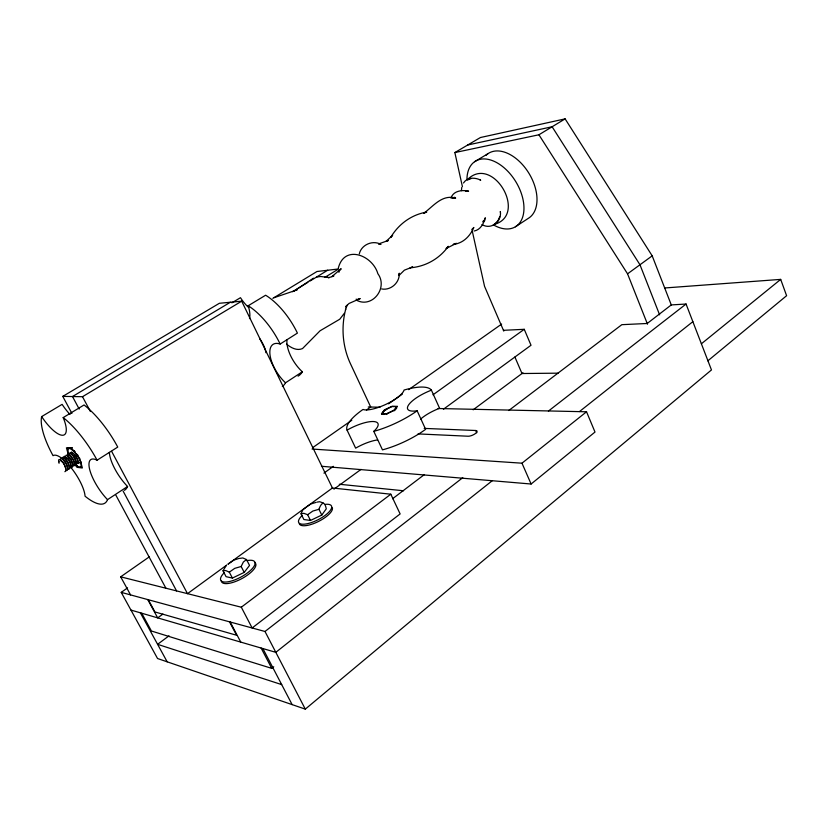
<?xml version="1.0" encoding="UTF-8"?>
<svg xmlns="http://www.w3.org/2000/svg" width="828" height="828" viewBox="0 0 828 828"><rect width="100%" height="100%" fill="white"/><g stroke="black" fill="none" stroke-linecap="round" stroke-linejoin="round"><path stroke-width="1.24" d="M67.606 447.762L67.792 451.332M500.309 212.082L500.36 211.502C501.882 221.666 491.128 230.174 481.989 224.564M461.444 190.647L461.734 187.418M67.461 467.996C67.637 463.97 64.75 459.923 61.065 458.36L60.299 459.747M69.179 466.92C69.366 462.893 66.468 458.847 62.783 457.294L62.017 458.671M70.887 465.843C71.177 462.893 68.548 457.242 65.64 457.594M72.605 464.767C72.802 460.741 69.894 456.694 66.219 455.152L65.443 456.538M338.9 272.308L339.356 270.332M345.462 309.941L347.118 305.211L345.545 306.888L349.002 303.483L360.211 298.546L357.882 299.301M338.29 268.231C344.251 244.074 372.559 255.138 377.858 273.695C388.342 287.834 372.289 308.616 356.557 300.243M383.116 412.416L384.699 409.984L391.965 406.548L396.653 406.641L394.066 410.212L386.728 413.689L382.06 413.555L381.677 414.352L384.213 414.424M321.781 515.057L318.946 509.292C320.56 504.449 324.265 498.88 326.294 508.796L321.781 515.057L310.479 520.46L303.866 519.518L301.03 513.795L302.903 509.748L305.677 507.574M359.3 253.865C361.35 244.746 372.735 239.768 380.963 244.415L378.841 244.281M244.219 572.396L241.155 566.487L243.349 562.036L246.506 559.542L249.538 565.42L244.219 572.396L232.399 578.068L226.075 576.671L223.011 570.803L226.624 564.965M398.516 275.248L399.272 273.23C399.841 282.648 390.785 290.69 381.646 288.962M450.981 198.12C453.195 190.782 462.148 189.726 468.607 191.144L465.439 191.092M484.069 220.724L485.343 217.785C483.635 223.519 480.633 229.791 474.144 231.033M499.739 216.77L497.856 220.993L494.854 223.881M58.943 461.548L59.047 463.297M78.194 461.548L77.584 461.962M344.334 313.315L339.739 319.235L320.074 330.776L302.52 348.567C296.91 351.103 290.866 347.698 286.55 344.117M395.391 409.767L396.798 407.831M382.06 413.555L384.699 409.984M73.982 464.104L74.427 463.007L73.578 459.871L69.624 455.069M75.69 463.038L76.021 462.614C76.238 458.588 73.319 454.562 69.655 453.009L68.859 453.578L69.159 455.524M339.542 270.57L341.167 268.727L331.852 276.645L333.881 275.91L328.395 277.877M463.504 182.998C467.22 177.088 475.127 177.264 480.716 180.183L480.157 179.955M71.208 453.268L72.543 453.496M398.899 275.579L404.395 270.166L412.675 266.926L410.067 267.817C425.457 266.678 439.389 258.812 448.341 246.299L446.064 248.555L456.394 243.328L453.195 244.436C463.204 243.36 470.087 236.135 473.844 227.472L471.774 229.511M223.011 570.803L225.651 570.513L229.315 572.158L234.738 568.35L241.155 566.487M301.03 513.795L303.855 513.319L307.633 514.705L312.829 511.062L318.946 509.292M127.564 587.89L121.23 592.362L157.548 658.519L305.304 709.13L711.469 369.94L686.06 304.031L671.28 304.921L647.217 323.479L621.828 324.679L508.754 410.522M707.847 360.832L786.6 295.71L780.69 279.388L664.925 287.958M321.45 466.267L531.11 484.018L595.001 432.05L586.534 411.785L438.095 408.514M701.378 343.796L780.69 279.388M306.256 507.067L310.8 503.983L316.068 502.389M141.702 613.217L151.431 631.019L271.729 668.362L273.747 666.757M312.063 449.035L521.982 463.194L586.534 411.785M492.432 480.582L275.817 652.329L130.959 610.081M579.486 411.557L692.86 321.668M482.921 222.039L484.763 220.59L482.993 221.231M121.23 592.362L265.001 631.485L462.78 477.663M548.426 411.071L686.06 304.031M392.607 498.715L424.464 474.516M241.31 607.214L390.816 494.202L400.131 513.929L252.147 627.986L241.31 607.214L120.671 576.826L149.206 556.913M169.016 635.832L157.599 644.319L281.706 684.611M473.161 409.808L522.986 372.786M226.085 565.534L187.511 593.666L111.635 451.353M228.176 564.013L332.432 488.002L241.683 301.175L219.368 303.286L62.762 396.384L71.912 413.41M647.496 324.183L627.552 273.83L652.195 255.852L565.12 118.87L480.437 137.52L454.851 152.569L462.417 186.642M162.909 614.076L157.693 617.885L147.746 599.575M333.932 489.182L361.039 469.383M443.425 409.229L531.017 345.255L524.248 329.316L503.434 330.31M323.934 473.109L333.373 466.33M433.003 394.811L524.248 329.316M388.57 403.826L402.315 394.138M408.649 389.667L501.644 324.079M312.912 447.482L351.786 420.262M366.504 409.964L370.706 407.024L350.42 363.658A66.747 54.13 87 0 1 345.721 309.206M294.447 290.845L313.45 278.177M71.363 468.027A27.427 8.622 56.4 0 1 85.067 496.2A54.741 17.73 56.6 0 0 107.516 499.646L127.564 486.481A28.607 9.905 56.2 0 1 109.379 452.409M282.338 386.51A50.104 22.542 57.3 0 0 285.525 382.795L302.334 371.772A26.165 12.358 56.7 0 1 286.974 339.739M515.399 226.789L528.285 218.375A38.119 23.929 58.6 0 0 527.488 171.044A38.119 23.929 58.6 0 0 485.912 155.374M107.516 499.646A28.887 9.584 56.2 0 1 89.797 469.993A28.887 9.584 56.2 0 1 97.083 460.192L117.742 447.079A54.213 18.33 56.7 0 0 84.052 404.975L63.187 417.591A28.732 9.346 57.3 0 1 62.245 435.259A28.732 9.346 57.3 0 1 41.659 416.587L62.11 404.364A28.452 9.657 57.4 0 0 70.049 414.486M285.525 382.795A26.392 12.151 56.6 0 1 270.052 355.212A26.392 12.151 56.6 0 1 280.164 344.034L297.407 333.104A49.659 22.946 57.4 0 0 265.622 295.223L248.183 305.76A26.268 11.861 58.3 0 1 249.518 318.604M325.497 276.997L338.611 268.955L316.989 271.501L272.836 298.359M292.543 291.715L307.912 282.317M310.107 280.982L327.671 270.238M468.451 178.651C493.892 155.571 528.347 215.829 493.612 224.585M454.851 152.569L538.924 134.778L565.12 118.87M62.762 396.384L82.5 396.705L241.683 301.175M474.599 161.719L487.847 153.76M230.381 302.241L72.491 396.54L79.198 409.073M231.881 302.831L240.472 297.697A26.041 12.068 58.4 0 0 248.679 307.53M228.042 564.096L233.806 560.121L238.423 558.631M384.544 410.481L386.79 409.415M467.344 180.08L471.194 178.506M452.202 198.42L454.893 197.354L452.326 197.985L455.659 198.058C441.924 194.207 433.448 206.213 423.77 213.251L426.731 212.092C411.495 214.607 398.558 224.14 390.744 237.346L392.617 235.297L386.096 241.331L388.415 240.451L378.955 243.794M297.356 289.8L274.099 297.676M317.134 502.11L319.691 501.727L323.489 503.072M79.219 462.914L77.646 462.842M64.874 471.691L65.95 470.987C66.095 466.485 63.145 461.724 59.337 459.436L58.56 459.985L58.881 461.931M467.737 144.993L552.121 126.767L639.972 264.774L659.616 314.837M239.323 558.434L242.811 557.958L246.506 559.542M72.429 447.617L68.279 447.669M70.96 454.054L73.34 456.352L75.814 460.958L76.238 464.508L74.251 464.984M316.503 277.059L320.778 276.49L327.826 277.442M60.661 460.471L63.673 462.966L65.857 468.4M558.113 373.169L521.992 373.521L514.902 357.023M81.382 467.509L78.898 467.23L76.083 464.953M368.274 406.972L380.011 407.231M424.184 428.397L475.727 430.508L476.721 432.754M418.047 433.903L468.151 436.232A5.589 1.894 -24.1 0 0 475.448 433.52A5.589 1.894 -24.1 0 0 475.727 430.508M324.742 277.142L329.409 277.504M339.283 484.245L403.515 490.766M332.007 487.961L390.816 494.202M76.725 463.39C80.771 463.111 75.658 455.99 74.158 454.686M356.092 299.219L358.089 299.684M75.948 463.918L77.935 463.432C78.142 458.95 75.193 454.168 71.363 451.943M72.543 466.06L74.53 465.574C74.717 461.092 71.767 456.321 67.937 454.075L67.161 455.462M70.846 467.137L72.398 467.209L72.802 464.539L70.877 459.985L67.875 456.156M69.128 468.213L71.105 467.737C71.28 463.245 68.331 458.474 64.501 456.218L63.715 456.777L64.035 458.722M67.42 469.29L68.983 469.362L69.376 466.702L67.441 462.148L64.429 458.308M65.702 470.366L67.265 470.449L67.648 467.779L65.712 463.225L62.711 459.385M79.095 462.728L77.428 461.714M394.066 410.212L394.687 410.729M76.963 454.272L78.049 455.421M75.441 465.336L77.025 467.344L82.386 467.955L79.767 458.422L71.725 448.29L66.426 447.813L68.434 454.955M74.323 450.722L75.182 452.026M538.924 134.778L627.552 273.83M120.671 576.826L130.565 594.908M140.377 612.834L167.173 661.82M148.295 599.731L154.939 611.954L236.58 635.242L229.522 621.828M115.858 495.134L165.91 588.222M123.134 491.118L176.571 590.902M82.5 396.705L90.397 411.506M230.184 622.014L240.772 642.104M262.88 648.552L292.139 704.618M261.12 648.034L271.729 668.362M265.001 631.485L305.304 709.13M229.315 572.158L232.399 578.068M307.633 514.705L310.479 520.46M420.593 419.103A24.364 7.794 -24.5 0 1 439.596 408.276L431.419 390.174A46.699 14.076 -25 0 0 404.054 390.04A23.422 6.841 -24.9 0 1 386.065 404.271A23.422 6.841 -24.9 0 1 363.006 409.456A46.699 14.076 -25 0 0 347.077 430.136L355.647 448.155A24.561 7.845 -25.6 0 1 377.589 439.916M347.077 430.136A24.664 7.535 -25.5 0 1 373.407 421.524A24.664 7.535 -25.5 0 1 373.79 431.357L382.474 449.863A46.503 14.656 -25 0 0 425.623 429.328L417.136 410.781A24.467 7.493 -24.4 0 1 408.68 404.809A24.467 7.493 -24.4 0 1 431.419 390.174M521.982 463.194L531.11 484.018M503.776 331.096L484.546 286.322L472.219 230.805M68.382 453.433L68.828 454.52M652.195 255.852L671.332 305.046M81.123 461.941L81.32 463.059M386.728 413.689L386.738 414.497M70.556 452.512L70.566 453.34M259.692 338.735A17.905 8.052 57.3 0 1 265.943 352.718M248.183 305.76A50.104 22.542 57.3 0 1 280.164 344.034M302.334 371.772A49.659 22.946 57.4 0 1 298.07 376.16M68.848 455.027A10.971 3.55 56.6 0 1 71.136 449.211A10.971 3.55 56.6 0 1 80.554 462.231A10.971 3.55 56.6 0 1 76.58 465.709M127.564 486.481A54.213 18.33 56.7 0 1 124.376 490.311M41.659 416.587A54.741 17.73 56.6 0 0 53.054 455.69A27.427 8.622 56.4 0 1 62.576 458.898M63.187 417.591A54.741 17.73 56.6 0 1 97.083 460.192M466.94 179.5A38.419 23.764 58.5 0 1 496.303 162.381A38.419 23.764 58.5 0 1 523.927 209.857A38.419 23.764 58.5 0 1 493.291 224.802M417.136 410.781A46.699 14.076 -25 0 1 373.79 431.357M325.435 504.345A18.361 6.251 -26.8 0 1 328.054 512.936A18.361 6.251 -26.8 0 1 304.601 524.145A18.361 6.251 -26.8 0 1 302.251 515.42M332.359 507.792A18.361 6.272 -26.8 0 1 317.621 521.888A18.361 6.272 -26.8 0 1 299.301 523.596M246.941 560.608A19.344 6.696 -28.3 0 1 252.188 568.712A19.344 6.696 -28.3 0 1 227.659 581.856A19.344 6.696 -28.3 0 1 224.129 572.831M255.034 562.823A19.334 6.717 -28.3 0 1 241.714 578.679A19.334 6.717 -28.3 0 1 221.324 580.914M397.264 406.362L394.459 410.222L386.51 413.99L381.449 413.845L384.316 409.974L392.182 406.248L397.264 406.362"/></g></svg>
